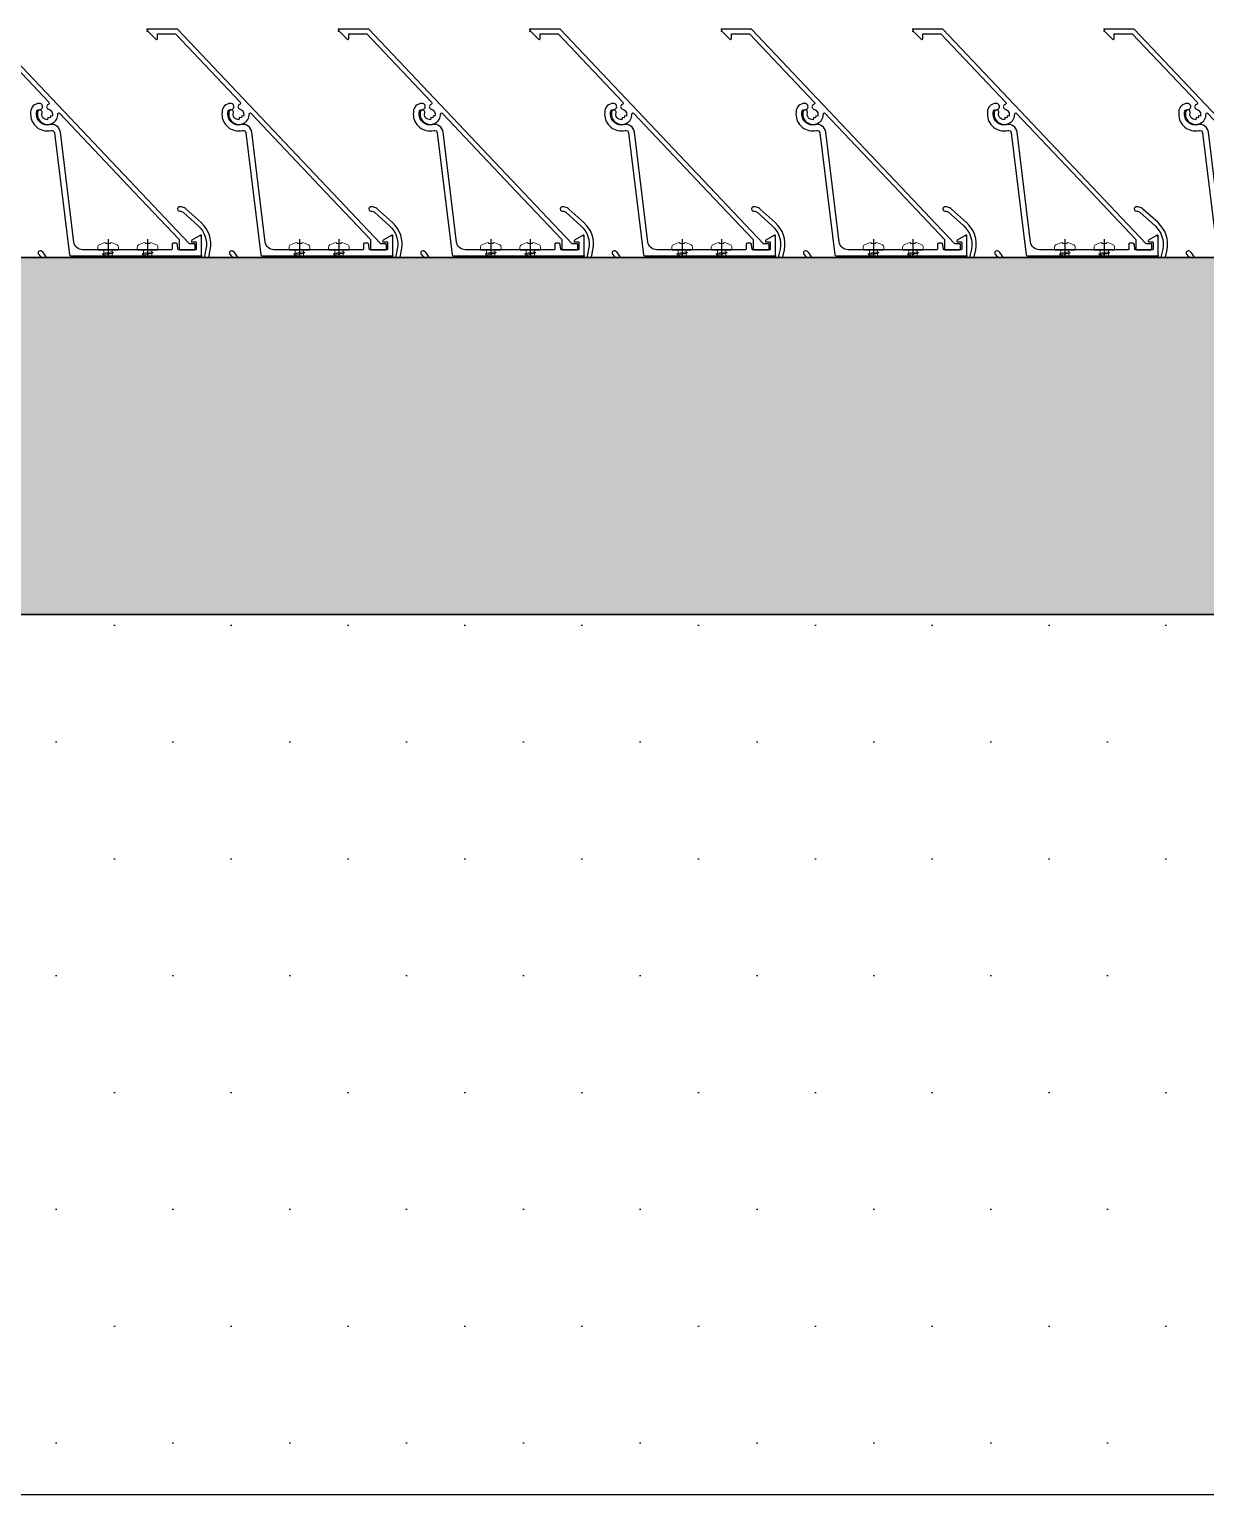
# Model space of a CAD drawing. Header units: millimetres. Extents: x 2519235 to 7246330, y 25937 to 201821.
# Drawn here: x 2750850.6 to 2751250.2, y 118409.9 to 118907.7 of the extents above; entities that cross this region are included whole.
import ezdxf
from ezdxf.enums import TextEntityAlignment as Align

# ---------------------------------------------------------------- set-up
doc = ezdxf.new("R2010")
doc.units = ezdxf.units.MM
doc.linetypes.add('CENTER', pattern=[50.8, 31.75, -6.35, 6.35, -6.35])
doc.linetypes.add('TA_GL_005.00000', pattern=[13.75, 5, -1.25, 1.25, -1.25, 5])
for name, color, linetype in [('000 - 0_SYM_DWG_GRID-BUBBLE_MAIN_COLOR_1', 1, 'Continuous'), ('000 - 0_SYM_DWG_GRIDLINE_MAIN_COLOR_251', 251, 'Continuous'), ('010 - ASPG_ACCESSORIES_MAIN_COLOR_1', 1, 'Continuous'), ('010 - ASPG_EXTR_DEF_SUB', 250, 'Continuous'), ('010 - ASPG_EXTR_MAIN_COLOR_2', 2, 'Continuous'), ('010 - ASPG_FLASHING_HATCH_', 251, 'Continuous'), ('010 - ASPG_FLASHING_MAIN_COLOR_2', 2, 'Continuous'), ('010 - ASPG_FLASHING_MAIN_COLOR_4', 4, 'Continuous'), ('010 - ASPG_FLASHING_WIPEOUT_', 250, 'Continuous'), ('010 - ASPG_FRAMING_MAIN_COLOR_2', 2, 'Continuous'), ('010 - ASPG_FRAMING_SUB_COLOR_2', 2, 'Continuous'), ('010 - ASPG_FRAMING_WIPEOUT_', 250, 'Continuous'), ('_LOUVER-SB', 1, 'Continuous'), ('BOLT & SCREW', 233, 'Continuous'), ('Center Line', 1, 'CENTER'), ('Xref-PLAN-106.940$0$_PP-Dim', 1, 'Continuous')]:
    doc.layers.add(name, color=color, linetype=linetype)
doc.layers.add('12-GRID', color=1, linetype='CENTER', lineweight=13)
doc.layers.add('SCREW', color=8, linetype='Continuous', lineweight=5)
doc.styles.add('Arial', font='arial.ttf', dxfattribs={"height": 300})
doc.styles.add('TA', font='', dxfattribs={"height": 4.5})
doc.styles.get('TA').set_extended_font_data('Cordia New')

# ---------------------------------------------------------------- blocks, each defined once
blk = doc.blocks.new('*U362')
for p, q in [((250, -25), (-3849.25, -25)), ((-3849.25, -30.08), (250, -30.08)), ((-3849.25, -35.39), (250, -35.39)), ((-3849.25, -134.54), (250, -134.54)), ((-3849.25, -139.62), (250, -139.62)), ((-3849.25, -144.93), (250, -144.93))]:
    blk.add_line(p, q)
blk = doc.blocks.new('Xref-PLAN-106.940')
at = {"layer": 'Xref-PLAN-106.940$0$_PP-Dim'}
for p, q in [((148619.34, 23258.4), (153169.18, 23258.4)), ((148619.34, 22958.4), (153169.18, 22958.4))]:
    blk.add_line(p, q, dxfattribs=at)
blk = doc.blocks.new('*U1098')
at = {"layer": '000 - 0_SYM_DWG_GRIDLINE_MAIN_COLOR_251', "linetype": 'ByBlock', "ltscale": 5}
blk.add_line((2, 0), (-866, 0), dxfattribs=at)
at = {"style": 'TA', "flags": 1}
blk.add_attdef('LOCATION', (6, -6), '', height=4.5, rotation=270, dxfattribs=at)
at = {"layer": '000 - 0_SYM_DWG_GRID-BUBBLE_MAIN_COLOR_1', "style": 'Arial'}
blk.add_attdef('GRID-HEAD', text='', height=4, rotation=180, dxfattribs=at).set_placement((22, 0), align=Align.MIDDLE_CENTER)
blk = doc.blocks.new('W-1-PP17-ENT1_REV02_20260415-161303_PP17_ENT1_MAIN_DIMS_PL')
at = {"layer": '000 - 0_SYM_DWG_GRIDLINE_MAIN_COLOR_251', "linetype": 'TA_GL_005.00000', "xscale": 50, "yscale": 50, "zscale": 50, "rotation": 180}
blk.add_blockref('*U1098', (-18300, 0), dxfattribs=at)
blk = doc.blocks.new('A$C6d15e31b')
for name, p in [('W-1-PP17-ENT1_REV02_20260415-161303_PP17_ENT1_MAIN_DIMS_PL', (0, 0)), ('Xref-PLAN-106.940', (-135619.34, -23258.4))]:
    blk.add_blockref(name, p)
at = {"layer": '_LOUVER-SB', "rotation": 180}
blk.add_blockref('*U362', (13650.59, -149.93), dxfattribs=at)
blk = doc.blocks.new('*U1097')
at = {"layer": '000 - 0_SYM_DWG_GRIDLINE_MAIN_COLOR_251', "linetype": 'ByBlock', "ltscale": 5}
blk.add_line((10, 0), (-265.6947, 0), dxfattribs=at)
at = {"style": 'TA', "flags": 1}
blk.add_attdef('LOCATION', (6, -6), '', height=4.5, rotation=270, dxfattribs=at)
blk = doc.blocks.new('PZG35-9D5')
at = {"layer": 'Center Line'}
blk.add_line((0, 3.73), (0, -10.53), dxfattribs=at)
at = {"layer": 'SCREW', "color": 8}
for p, q in [((-1.4, 0), (-1.4, -1.09)), ((1.4, 0), (1.4, -0.59)), ((-1.85, -1.4), (1.85, -0.9)), ((-1.85, -1.4), (-1.4, -1.09)), ((-1.85, -1.4), (-1.4, -1.71)), ((-1.85, -2.7), (1.85, -2.2)), ((-1.85, -2.7), (-1.4, -2.39)), ((-1.85, -2.7), (-1.4, -3.01)), ((-1.85, -4), (-1.4, -3.69)), ((-1.85, -4), (-0.99, -3.88)), ((-1.85, -4), (-1.4, -4.31)), ((-1.4, -1.09), (1.4, -0.59)), ((-1.4, -1.71), (1.4, -1.21)), ((-1.4, -1.71), (-1.4, -2.39)), ((-1.4, -2.39), (1.4, -1.89)), ((-1.4, -3.01), (1.4, -2.51)), ((-1.4, -3.01), (-1.4, -3.69)), ((-1.4, -3.69), (-0.84, -3.59)), ((-1.4, -4.31), (-1.18, -4.27)), ((-1.4, -4.31), (-1.4, -8.1)), ((0.56, -3.34), (1.4, -3.19)), ((0.71, -3.65), (1.85, -3.5)), ((0.71, -3.93), (1.4, -3.81)), ((0.71, -4.61), (1.4, -4.49)), ((0.71, -4.95), (1.85, -4.8)), ((1.85, -0.9), (1.4, -0.59)), ((1.85, -0.9), (1.4, -1.21)), ((1.4, -1.21), (1.4, -1.89)), ((1.85, -2.2), (1.4, -1.89)), ((1.85, -2.2), (1.4, -2.51)), ((1.4, -2.51), (1.4, -3.19)), ((1.85, -3.5), (1.4, -3.19)), ((1.85, -3.5), (1.4, -3.81)), ((1.4, -3.81), (1.4, -4.49)), ((1.85, -4.8), (1.4, -4.49)), ((1.85, -4.8), (1.4, -5.11)), ((0, -9.5), (-1.4, -8.1)), ((0, -9.5), (1.4, -8.1)), ((0.71, -5.23), (1.4, -5.11)), ((1.4, -5.11), (1.4, -8.1))]:
    blk.add_line(p, q, dxfattribs=at)
blk.add_lwpolyline([(0, -9.5), (0.71, -5.23), (0.71, -3.6, 0.417657), (0.41, -3.3, 0.108102), (-0.84, -3.59), (-1.4, -4.7)], format="xyb", dxfattribs=at)
blk = doc.blocks.new('*U2951')
at = {"layer": 'SCREW'}
blk.add_lwpolyline([(3.03, 1.78, 0.09906), (0.8, 2.55), (0.8, 2.27), (-0.8, 2.27), (-0.8, 2.55, 0.09906), (-3.03, 1.78, 0.266588), (-3.5, 0.96), (-3.5, 0.2, 0.414214), (-3.3, 0), (3.3, 0, 0.414214), (3.5, 0.2), (3.5, 0.96, 0.266588)], format="xyb", close=True, dxfattribs=at)
blk.add_blockref('PZG35-9D5', (0, 0), dxfattribs=at)
blk = doc.blocks.new('*U2950')
blk.add_point((0, 0))
at = {"layer": '010 - ASPG_ACCESSORIES_MAIN_COLOR_1'}
blk.add_lwpolyline([(-39.7, -0.6, 0.414214), (-40, -0.9), (-40, -7.37, 0.57735), (-39.65, -7.57), (-36.64, -5.83, 0.767327), (-36.79, -5.3), (-37.9, -5.3, -0.414214), (-38.2, -5), (-38.2, -2.8, -0.414214), (-38, -2.6), (-32.18, -2.6, -0.388879), (-31.98, -2.78), (-31.85, -4.34, 0.388879), (-31.35, -4.8), (-30.3, -4.8, 0.414214), (-30, -4.5), (-30, -2.9, -0.414214), (-29.7, -2.6), (0.41, -2.6, -0.378969), (3.39, -5.24), (7.95, -42.52, 0.446593), (11.62, -45.08, -0.489802), (16.08, -48.68), (16.06, -49.36, -0.18248), (15.8, -50.02, -0.267949), (15.33, -50.17, 1.122115), (15.1, -52.34, 0.405004), (18.06, -49.4), (18.08, -48.72, 0.489805), (11.16, -43.13, -0.446597), (9.94, -42.28), (4.87, -0.85, 0.364176), (4.57, -0.6)], format="xyb", close=True, dxfattribs=at)
at = {"layer": '010 - ASPG_EXTR_DEF_SUB'}
for p in [(-40, -0.5), (43.44, -76.9), (43.44, -77.5)]:
    blk.add_point(p, dxfattribs=at)
at = {"layer": '010 - ASPG_EXTR_MAIN_COLOR_2'}
blk.add_lwpolyline([(11.37, -48.15), (11.47, -47.44), (12.18, -47.56), (12.29, -46.79, -0.535538), (14.19, -49.17, 0.991572), (15.66, -49.58, 1.157025), (8.79, -48.77, -0.688558), (8.27, -48.99), (-17.14, -22.17), (-32.34, -6.13), (-32.34, -2.9, 0.414312), (-32.64, -2.6), (-37.54, -2.6, 0.414116), (-37.84, -2.9), (-37.84, -4.3, 0.414214), (-37.54, -4.6), (-35.99, -4.6, -0.205895), (-35.77, -4.69), (33.23, -77.5), (43.14, -77.5, 0.668179), (43.36, -76.99), (40.52, -74.15, 0.668179), (40.01, -74.36), (40.01, -76), (33.87, -76), (11.86, -52.78, -0.558354), (12.08, -51.95, 0.766275), (12.04, -50.39, -0.438583), (10.71, -48.05)], format="xyb", close=True, dxfattribs=at)
at = {"layer": 'SCREW', "rotation": 180}
for p in [(-21.65, -2.5), (-8.24, -2.5)]:
    blk.add_blockref('*U2951', p, dxfattribs=at)
blk = doc.blocks.new('*U1100')
blk.add_wipeout([(1440, 4), (60, 4), (60, 69.3), (1440, 69.3)]).dxf.layer = '010 - ASPG_FRAMING_WIPEOUT_'
at = {"layer": '010 - ASPG_FRAMING_MAIN_COLOR_2'}
blk.add_lwpolyline([(1410, 69.3), (90, 69.3), (90, 6), (1410, 6)], close=True, dxfattribs=at)
at = {"layer": '010 - ASPG_FRAMING_SUB_COLOR_2'}
for points in [[(1440, 4), (60, 4), (60, 69.3), (1440, 69.3)], [(60, 2), (60, 4), (1440, 4), (1440, 2)]]:
    blk.add_lwpolyline(points, close=True, dxfattribs=at)
at = {"color": 1, "rotation": 180}
for p in [(425, 69.3), (490, 69.3), (555, 69.3), (620, 69.3), (685, 69.3), (750, 69.3), (815, 69.3)]:
    blk.add_blockref('*U2950', p, dxfattribs=at)
blk = doc.blocks.new('*U2952')
at = {"layer": '12-GRID', "color": 8, "linetype": 'CENTER'}
for p, q in [((0, -6.2), (0, 2.2)), ((-4.2, -2), (4.2, -2))]:
    blk.add_line(p, q, dxfattribs=at)
at = {"layer": 'BOLT & SCREW'}
for p, q in [((-0.55, -1.77), (-1.77, -1.56)), ((-0.55, -2.23), (-1.77, -2.44)), ((-0.46, -1.77), (-0.88, -1.56)), ((-0.46, -2.23), (-0.88, -2.44)), ((-0.23, -1.45), (-0.44, -0.23)), ((-0.23, -1.54), (-0.44, -1.12)), ((-0.23, -2.46), (-0.44, -2.88)), ((-0.23, -2.55), (-0.44, -3.77)), ((0.23, -1.45), (0.44, -0.23)), ((0.23, -1.54), (0.44, -1.12)), ((0.44, -2.88), (0.23, -2.46)), ((0.23, -2.55), (0.44, -3.77)), ((0.46, -1.77), (0.88, -1.56)), ((0.46, -2.23), (0.88, -2.44)), ((0.55, -1.77), (1.77, -1.56)), ((0.55, -2.23), (1.77, -2.44))]:
    blk.add_line(p, q, dxfattribs=at)
for points in [[(-1.77, -1.56), (-0.88, -1.56, 0.414214), (-0.44, -1.12), (-0.44, -0.23), (0.44, -0.23), (0.44, -1.12, 0.414214), (0.88, -1.56), (1.77, -1.56), (1.77, -2.44), (0.88, -2.44, 0.414214), (0.44, -2.88), (0.44, -3.77), (-0.44, -3.77), (-0.44, -2.88, 0.414214), (-0.88, -2.44), (-1.77, -2.44)], [(0.23, -2.46, -0.414214), (0.46, -2.23), (0.55, -2.23), (0.55, -1.77), (0.46, -1.77, -0.414214), (0.23, -1.54), (0.23, -1.45), (-0.23, -1.45), (-0.23, -1.54, -0.414214), (-0.46, -1.77), (-0.55, -1.77), (-0.55, -2.23), (-0.46, -2.23, -0.414214), (-0.23, -2.46), (-0.23, -2.55), (0.23, -2.55)]]:
    blk.add_lwpolyline(points, format="xyb", close=True, dxfattribs=at)
blk.add_circle((0, -2), 3.5, dxfattribs=at)
blk = doc.blocks.new('*U1095')
at = {"layer": '010 - ASPG_EXTR_DEF_SUB', "color": 152, "true_color": 0x2776bb}
for p in [(585, 0), (650, 0), (715, 0), (780, 0), (845, 0), (910, 0)]:
    blk.add_point(p, dxfattribs=at)
at = {"layer": '010 - ASPG_EXTR_MAIN_COLOR_2', "color": 2}
for points in [[(566.47, 68.5, -0.125846), (568.96, 67.21, -0.098851), (569.82, 66.03, -0.205828), (569.79, 61.2, -0.115116), (566.37, 57.18, 0.822373)], [(567.46, 56.1, 0.109185), (571.15, 60.56, 0.208323), (571.19, 66.64, 0.100528), (569.97, 68.32, 0.145116), (566.29, 70.07)], [(978.56, 29.38, 0.030674), (963.46, 15.06, 0.4171), (964.11, 5.27, 0.935553), (965.1, 6.41, -0.43441), (964.8, 14.29, -0.014998), (971.92, 21.45, -0.738349)]]:
    blk.add_lwpolyline(points, format="xyb", dxfattribs=at)
for points in [[(615.76, 70.07, 0.433659), (615.46, 69.75), (615.84, 63.96, 0.082069), (615.86, 63.87, 0.720654), (617.33, 63.97, 0.079224), (617.34, 64.07), (617.07, 68.14, -0.433659), (617.47, 68.57), (625.86, 68.57, -0.607385), (626.35, 67.62, -0.045829), (607.78, 45.76, -0.560492), (607.29, 45.89, 0.31786), (604.21, 48.24, 0.953288), (604.08, 46.72, -2.423004), (602.26, 44.89, 0.952315), (600.74, 44.76, 0.300821), (602.89, 41.76, -0.560492), (602.98, 41.25, -0.019425), (593.62, 33.46, -0.552501), (593.15, 33.64, 0.344461), (589.99, 36.3, 0.952015), (589.86, 34.78, -2.423186), (588.04, 32.95, 0.952015), (586.52, 32.82, 0.2854), (588.49, 29.89, -0.553378), (588.56, 29.38, 0.030674), (573.46, 15.06, 0.4171), (574.11, 5.27, 0.935553), (575.1, 6.41, -0.43441), (574.8, 14.29, -0.014998), (581.92, 21.45, -0.738349), (584.92, 19.76, 0.004917), (581.81, 4.8, 0.263611), (584.88, -4.46), (590, -9.08, 0.125884), (591.27, -9.75, 0.044275), (592.09, -9.87, 1.107655), (592.13, -8.33, -0.215596), (591.02, -7.99), (585.89, -3.35, -0.263611), (583.28, 4.51, -0.004855), (586.34, 19.26, 0.23396), (585.82, 21.95, -0.24081), (585.71, 24.9, -0.104157), (585.78, 25), (587.99, 26.93, -0.229021), (590.7, 26.89, -0.381721), (595.27, 9.07, 0.977382), (596.62, 8.41, 0.361105), (592.41, 27.5, -0.496126), (592.44, 30.69, 0.003188), (594.06, 31.9, -0.002827), (595.56, 33.07, 0.077048), (628.74, 68.44, -0.247674), (628.99, 68.57), (630.98, 68.57, -0.044131), (631.47, 68.5, -0.125846), (633.96, 67.21, -0.098851), (634.82, 66.03, -0.205828), (634.79, 61.2, -0.115116), (631.37, 57.18, 0.822373), (632.46, 56.1, 0.109185), (636.15, 60.56, 0.208323), (636.19, 66.64, 0.100528), (634.97, 68.32, 0.145116), (631.29, 70.07)], [(680.76, 70.07, 0.433659), (680.46, 69.75), (680.84, 63.96, 0.082069), (680.86, 63.87, 0.720654), (682.33, 63.97, 0.079224), (682.34, 64.07), (682.07, 68.14, -0.433659), (682.47, 68.57), (690.86, 68.57, -0.607385), (691.35, 67.62, -0.045829), (672.78, 45.76, -0.560492), (672.29, 45.89, 0.31786), (669.21, 48.24, 0.953288), (669.08, 46.72, -2.423004), (667.26, 44.89, 0.952315), (665.74, 44.76, 0.300821), (667.89, 41.76, -0.560492), (667.98, 41.25, -0.019425), (658.62, 33.46, -0.552501), (658.15, 33.64, 0.344461), (654.99, 36.3, 0.952015), (654.86, 34.78, -2.423186), (653.04, 32.95, 0.952015), (651.52, 32.82, 0.2854), (653.49, 29.89, -0.553378), (653.56, 29.38, 0.030674), (638.46, 15.06, 0.4171), (639.11, 5.27, 0.935553), (640.1, 6.41, -0.43441), (639.8, 14.29, -0.014998), (646.92, 21.45, -0.738349), (649.92, 19.76, 0.004917), (646.81, 4.8, 0.263611), (649.88, -4.46), (655, -9.08, 0.125884), (656.27, -9.75, 0.044275), (657.09, -9.87, 1.107655), (657.13, -8.33, -0.215596), (656.02, -7.99), (650.89, -3.35, -0.263611), (648.28, 4.51, -0.004855), (651.34, 19.26, 0.23396), (650.82, 21.95, -0.24081), (650.71, 24.9, -0.104157), (650.78, 25), (652.99, 26.93, -0.229021), (655.7, 26.89, -0.381721), (660.27, 9.07, 0.977382), (661.62, 8.41, 0.361105), (657.41, 27.5, -0.496126), (657.44, 30.69, 0.003188), (659.06, 31.9, -0.002827), (660.56, 33.07, 0.077048), (693.74, 68.44, -0.247674), (693.99, 68.57), (695.98, 68.57, -0.044131), (696.47, 68.5, -0.125846), (698.96, 67.21, -0.098851), (699.82, 66.03, -0.205828), (699.79, 61.2, -0.115116), (696.37, 57.18, 0.822373), (697.46, 56.1, 0.109185), (701.15, 60.56, 0.208323), (701.19, 66.64, 0.100528), (699.97, 68.32, 0.145116), (696.29, 70.07)], [(745.76, 70.07, 0.433659), (745.46, 69.75), (745.84, 63.96, 0.082069), (745.86, 63.87, 0.720654), (747.33, 63.97, 0.079224), (747.34, 64.07), (747.07, 68.14, -0.433659), (747.47, 68.57), (755.86, 68.57, -0.607385), (756.35, 67.62, -0.045829), (737.78, 45.76, -0.560492), (737.29, 45.89, 0.31786), (734.21, 48.24, 0.953288), (734.08, 46.72, -2.423004), (732.26, 44.89, 0.952315), (730.74, 44.76, 0.300821), (732.89, 41.76, -0.560492), (732.98, 41.25, -0.019425), (723.62, 33.46, -0.552501), (723.15, 33.64, 0.344461), (719.99, 36.3, 0.952015), (719.86, 34.78, -2.423186), (718.04, 32.95, 0.952015), (716.52, 32.82, 0.2854), (718.49, 29.89, -0.553378), (718.56, 29.38, 0.030674), (703.46, 15.06, 0.4171), (704.11, 5.27, 0.935553), (705.1, 6.41, -0.43441), (704.8, 14.29, -0.014998), (711.92, 21.45, -0.738349), (714.92, 19.76, 0.004917), (711.81, 4.8, 0.263611), (714.88, -4.46), (720, -9.08, 0.125884), (721.27, -9.75, 0.044275), (722.09, -9.87, 1.107655), (722.13, -8.33, -0.215596), (721.02, -7.99), (715.89, -3.35, -0.263611), (713.28, 4.51, -0.004855), (716.34, 19.26, 0.23396), (715.82, 21.95, -0.24081), (715.71, 24.9, -0.104157), (715.78, 25), (717.99, 26.93, -0.229021), (720.7, 26.89, -0.381721), (725.27, 9.07, 0.977382), (726.62, 8.41, 0.361105), (722.41, 27.5, -0.496126), (722.44, 30.69, 0.003188), (724.06, 31.9, -0.002827), (725.56, 33.07, 0.077048), (758.74, 68.44, -0.247674), (758.99, 68.57), (760.98, 68.57, -0.044131), (761.47, 68.5, -0.125846), (763.96, 67.21, -0.098851), (764.82, 66.03, -0.205828), (764.79, 61.2, -0.115116), (761.37, 57.18, 0.822373), (762.46, 56.1, 0.109185), (766.15, 60.56, 0.208323), (766.19, 66.64, 0.100528), (764.97, 68.32, 0.145116), (761.29, 70.07)], [(810.76, 70.07, 0.433659), (810.46, 69.75), (810.84, 63.96, 0.082069), (810.86, 63.87, 0.720654), (812.33, 63.97, 0.079224), (812.34, 64.07), (812.07, 68.14, -0.433659), (812.47, 68.57), (820.86, 68.57, -0.607385), (821.35, 67.62, -0.045829), (802.78, 45.76, -0.560492), (802.29, 45.89, 0.31786), (799.21, 48.24, 0.953288), (799.08, 46.72, -2.423004), (797.26, 44.89, 0.952315), (795.74, 44.76, 0.300821), (797.89, 41.76, -0.560492), (797.98, 41.25, -0.019425), (788.62, 33.46, -0.552501), (788.15, 33.64, 0.344461), (784.99, 36.3, 0.952015), (784.86, 34.78, -2.423186), (783.04, 32.95, 0.952015), (781.52, 32.82, 0.2854), (783.49, 29.89, -0.553378), (783.56, 29.38, 0.030674), (768.46, 15.06, 0.4171), (769.11, 5.27, 0.935553), (770.1, 6.41, -0.43441), (769.8, 14.29, -0.014998), (776.92, 21.45, -0.738349), (779.92, 19.76, 0.004917), (776.81, 4.8, 0.263611), (779.88, -4.46), (785, -9.08, 0.125884), (786.27, -9.75, 0.044275), (787.09, -9.87, 1.107655), (787.13, -8.33, -0.215596), (786.02, -7.99), (780.89, -3.35, -0.263611), (778.28, 4.51, -0.004855), (781.34, 19.26, 0.23396), (780.82, 21.95, -0.24081), (780.71, 24.9, -0.104157), (780.78, 25), (782.99, 26.93, -0.229021), (785.7, 26.89, -0.381721), (790.27, 9.07, 0.977382), (791.62, 8.41, 0.361105), (787.41, 27.5, -0.496126), (787.44, 30.69, 0.003188), (789.06, 31.9, -0.002827), (790.56, 33.07, 0.077048), (823.74, 68.44, -0.247674), (823.99, 68.57), (825.98, 68.57, -0.044131), (826.47, 68.5, -0.125846), (828.96, 67.21, -0.098851), (829.82, 66.03, -0.205828), (829.79, 61.2, -0.115116), (826.37, 57.18, 0.822373), (827.46, 56.1, 0.109185), (831.15, 60.56, 0.208323), (831.19, 66.64, 0.100528), (829.97, 68.32, 0.145116), (826.29, 70.07)], [(875.76, 70.07, 0.433659), (875.46, 69.75), (875.84, 63.96, 0.082069), (875.86, 63.87, 0.720654), (877.33, 63.97, 0.079224), (877.34, 64.07), (877.07, 68.14, -0.433659), (877.47, 68.57), (885.86, 68.57, -0.607385), (886.35, 67.62, -0.045829), (867.78, 45.76, -0.560492), (867.29, 45.89, 0.31786), (864.21, 48.24, 0.953288), (864.08, 46.72, -2.423004), (862.26, 44.89, 0.952315), (860.74, 44.76, 0.300821), (862.89, 41.76, -0.560492), (862.98, 41.25, -0.019425), (853.62, 33.46, -0.552501), (853.15, 33.64, 0.344461), (849.99, 36.3, 0.952015), (849.86, 34.78, -2.423186), (848.04, 32.95, 0.952015), (846.52, 32.82, 0.2854), (848.49, 29.89, -0.553378), (848.56, 29.38, 0.030674), (833.46, 15.06, 0.4171), (834.11, 5.27, 0.935553), (835.1, 6.41, -0.43441), (834.8, 14.29, -0.014998), (841.92, 21.45, -0.738349), (844.92, 19.76, 0.004917), (841.81, 4.8, 0.263611), (844.88, -4.46), (850, -9.08, 0.125884), (851.27, -9.75, 0.044275), (852.09, -9.87, 1.107655), (852.13, -8.33, -0.215596), (851.02, -7.99), (845.89, -3.35, -0.263611), (843.28, 4.51, -0.004855), (846.34, 19.26, 0.23396), (845.82, 21.95, -0.24081), (845.71, 24.9, -0.104157), (845.78, 25), (847.99, 26.93, -0.229021), (850.7, 26.89, -0.381721), (855.27, 9.07, 0.977382), (856.62, 8.41, 0.361105), (852.41, 27.5, -0.496126), (852.44, 30.69, 0.003188), (854.06, 31.9, -0.002827), (855.56, 33.07, 0.077048), (888.74, 68.44, -0.247674), (888.99, 68.57), (890.98, 68.57, -0.044131), (891.47, 68.5, -0.125846), (893.96, 67.21, -0.098851), (894.82, 66.03, -0.205828), (894.79, 61.2, -0.115116), (891.37, 57.18, 0.822373), (892.46, 56.1, 0.109185), (896.15, 60.56, 0.208323), (896.19, 66.64, 0.100528), (894.97, 68.32, 0.145116), (891.29, 70.07)], [(940.76, 70.07, 0.433659), (940.46, 69.75), (940.84, 63.96, 0.082069), (940.86, 63.87, 0.720654), (942.33, 63.97, 0.079224), (942.34, 64.07), (942.07, 68.14, -0.433659), (942.47, 68.57), (950.86, 68.57, -0.607385), (951.35, 67.62, -0.045829), (932.78, 45.76, -0.560492), (932.29, 45.89, 0.31786), (929.21, 48.24, 0.953288), (929.08, 46.72, -2.423004), (927.26, 44.89, 0.952315), (925.74, 44.76, 0.300821), (927.89, 41.76, -0.560492), (927.98, 41.25, -0.019425), (918.62, 33.46, -0.552501), (918.15, 33.64, 0.344461), (914.99, 36.3, 0.952015), (914.86, 34.78, -2.423186), (913.04, 32.95, 0.952015), (911.52, 32.82, 0.2854), (913.49, 29.89, -0.553378), (913.56, 29.38, 0.030674), (898.46, 15.06, 0.4171), (899.11, 5.27, 0.935553), (900.1, 6.41, -0.43441), (899.8, 14.29, -0.014998), (906.92, 21.45, -0.738349), (909.92, 19.76, 0.004917), (906.81, 4.8, 0.263611), (909.88, -4.46), (915, -9.08, 0.125884), (916.27, -9.75, 0.044275), (917.09, -9.87, 1.107655), (917.13, -8.33, -0.215596), (916.02, -7.99), (910.89, -3.35, -0.263611), (908.28, 4.51, -0.004855), (911.34, 19.26, 0.23396), (910.82, 21.95, -0.24081), (910.71, 24.9, -0.104157), (910.78, 25), (912.99, 26.93, -0.229021), (915.7, 26.89, -0.381721), (920.27, 9.07, 0.977382), (921.62, 8.41, 0.361105), (917.41, 27.5, -0.496126), (917.44, 30.69, 0.003188), (919.06, 31.9, -0.002827), (920.56, 33.07, 0.077048), (953.74, 68.44, -0.247674), (953.99, 68.57), (955.98, 68.57, -0.044131), (956.47, 68.5, -0.125846), (958.96, 67.21, -0.098851), (959.82, 66.03, -0.205828), (959.79, 61.2, -0.115116), (956.37, 57.18, 0.822373), (957.46, 56.1, 0.109185), (961.15, 60.56, 0.208323), (961.19, 66.64, 0.100528), (959.97, 68.32, 0.145116), (956.29, 70.07)]]:
    blk.add_lwpolyline(points, format="xyb", close=True, dxfattribs=at)
at = {"rotation": 179.999999999989}
for p in [(604.09, 42.89), (669.09, 42.89), (734.09, 42.89), (799.09, 42.89), (864.09, 42.89), (929.09, 42.89), (589.87, 30.95), (654.87, 30.95), (719.87, 30.95), (784.87, 30.95), (849.87, 30.95), (914.87, 30.95)]:
    blk.add_blockref('*U2952', p, dxfattribs=at)
blk = doc.blocks.new('W-1-PP17-ENT1_REV02_20260416-153151_PP17_ENT1_ASPG_MAIN_UPPL')
blk.add_blockref('*U1100', (15900, 48))
at = {"color": 1, "rotation": 179.9999999999999}
blk.add_blockref('*U1095', (17274.77, 124.67), dxfattribs=at)
blk = doc.blocks.new('*U2970')
blk.add_wipeout([(0, -52), (3000, -52), (3000, -351), (0, -351)]).dxf.layer = '010 - ASPG_FLASHING_WIPEOUT_'
at = {"layer": '010 - ASPG_FLASHING_HATCH_'}
h = blk.add_hatch(dxfattribs=at)
h.set_pattern_fill('DOTS', color=256, scale=0.5)
h.set_pattern_definition([(0, (0, 0), (19.84375, 39.6875), [0, -39.6875])])
h.paths.add_polyline_path([(0, -52), (3000, -52), (3000, -351), (0, -351)])
at = {"layer": '010 - ASPG_FLASHING_MAIN_COLOR_2'}
blk.add_lwpolyline([(0, -52), (3000, -52), (3000, -351), (0, -351)], close=True, dxfattribs=at)
blk.add_wipeout([(0, 69.3), (3000, 69.3), (3000, -52), (0, -52)]).dxf.layer = '010 - ASPG_FLASHING_WIPEOUT_'
at = {"layer": '010 - ASPG_FLASHING_HATCH_'}
h = blk.add_hatch(dxfattribs=at)
h.set_pattern_fill('DOTS', color=256, scale=0.1)
h.set_pattern_definition([(0, (0, 0), (3.96875, 7.9375), [0, -7.9375])])
h.paths.add_polyline_path([(0, 69.3), (3000, 69.3), (3000, -52), (0, -52)])
at = {"layer": '010 - ASPG_FLASHING_MAIN_COLOR_4'}
blk.add_lwpolyline([(0, 69.3), (3000, 69.3), (3000, -52), (0, -52)], close=True, dxfattribs=at)
blk = doc.blocks.new('W-1-PP17-ENT1_REV03_20260621-000232_LOPF_FLASHING')
blk.add_blockref('*U2970', (14400, 48))

msp = doc.modelspace()

# ---------------------------------------------------------------- block references
msp.add_blockref('A$C6d15e31b', (2734544.161, 118712.942))

# ---------------------------------------------------------------- next in the draw order: block references
at = {"layer": '000 - 0_SYM_DWG_GRIDLINE_MAIN_COLOR_251', "linetype": 'TA_GL_005.00000', "xscale": 50, "yscale": 50, "zscale": 50}
msp.add_blockref('*U1097', (2752344.004, 118562.943), dxfattribs=at)

# ---------------------------------------------------------------- next in the draw order: block references
msp.add_blockref('W-1-PP17-ENT1_REV02_20260416-153151_PP17_ENT1_ASPG_MAIN_UPPL', (2734544.161, 118712.942))

# ---------------------------------------------------------------- next in the draw order: block references
msp.add_blockref('W-1-PP17-ENT1_REV03_20260621-000232_LOPF_FLASHING', (2734544.161, 118712.942))

doc.saveas('drawing.dxf')
